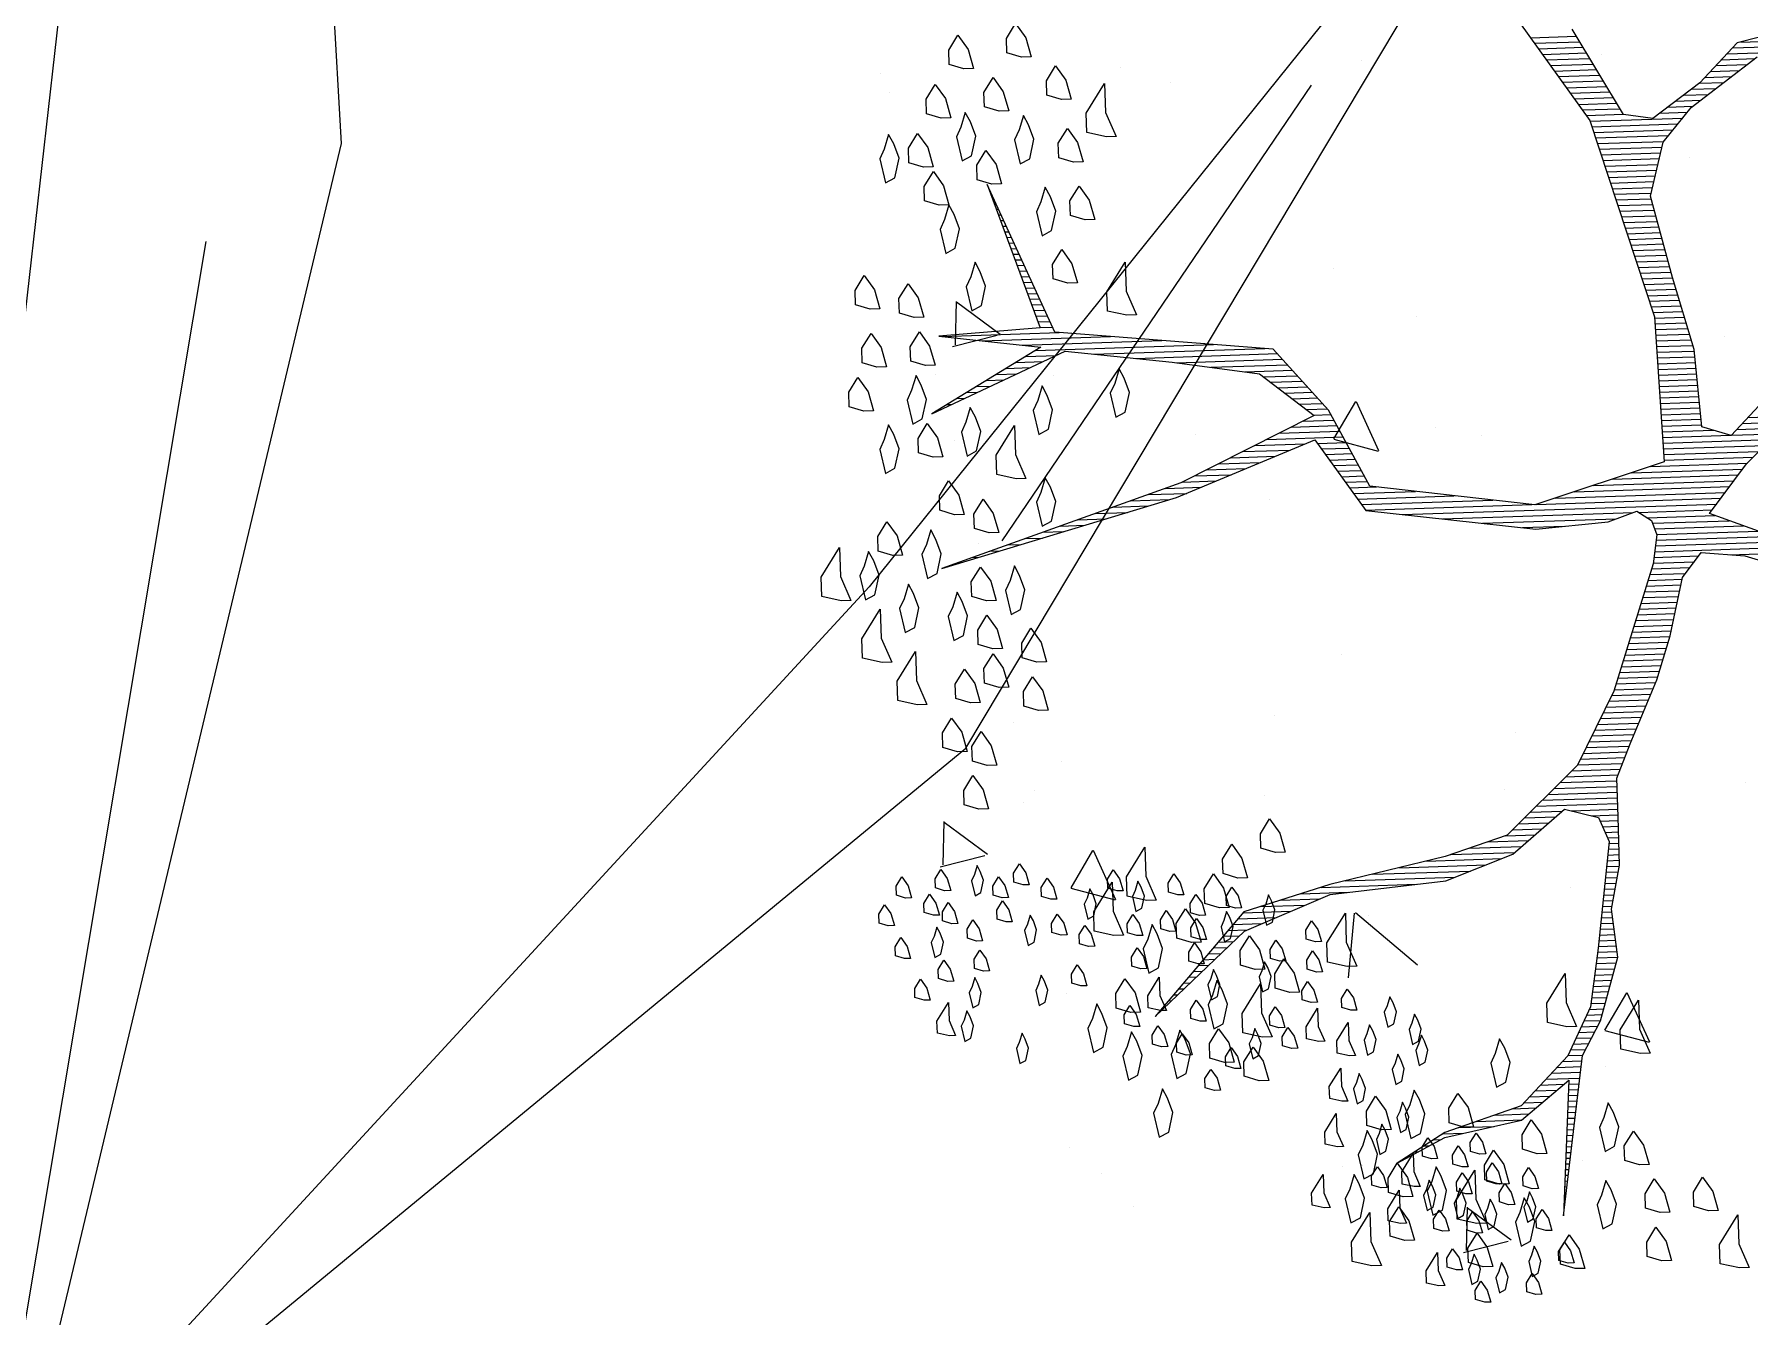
# Model space of a CAD drawing. Header units: millimetres. Extents: x 111 to 1506, y 14 to 566.
# Drawn here: x 209.143 to 211.242, y 109.328 to 110.896 of the extents above; entities that cross this region are included whole.
import ezdxf

# ---------------------------------------------------------------- set-up
doc = ezdxf.new("R2010")
doc.units = ezdxf.units.MM
doc.layers.add('ARBOLES', color=78, linetype='Continuous', lineweight=5)
doc.layers.add('Trees', color=82, linetype='Continuous', lineweight=0)

# ---------------------------------------------------------------- blocks, each defined once
blk = doc.blocks.new('0Q62D')
at = {"color": 0, "linetype": 'ByBlock'}
for p, q in [((0.02, 0.01), (0.12, -0.52)), ((0.33, -0.36), (0.02, 0.01)), ((0.05, -0.01), (0.37, -0.3)), ((0.02, -0.06), (0.07, -0.48)), ((0.37, -0.3), (0.6, -0.73)), ((0.6, -0.73), (0.33, -0.36)), ((0.49, -0.56), (0.38, -0.38)), ((0.05, -1.18), (0, -0.42)), ((0.12, -0.52), (0.05, -1.18))]:
    blk.add_line(p, q, dxfattribs=at)
blk = doc.blocks.new('*E434321')
at = {"layer": 'Trees', "linetype": 'ByBlock', "xscale": -0.3276657665147431, "yscale": 0.3276657665147695, "zscale": 0.3276657665147513, "rotation": 77.65882791872079}
blk.add_blockref('0Q62D', (0.57083, -0.51709), dxfattribs=at)
blk = doc.blocks.new('*X16')
at = {"color": 0}
for p, q in [((17.4943, 17.34), (17.5751, 17.34)), ((17.501, 17.33), (17.5807, 17.33)), ((17.5076, 17.32), (17.5862, 17.32)), ((17.8637, 17.32), (18.0288, 17.32)), ((17.5143, 17.31), (17.5918, 17.31)), ((17.521, 17.3), (17.5973, 17.3)), ((17.5276, 17.29), (17.6029, 17.29)), ((17.8287, 17.29), (17.887, 17.29)), ((17.8387, 17.3), (17.9283, 17.3)), ((17.8487, 17.31), (17.9816, 17.31)), ((17.5343, 17.28), (17.6084, 17.28)), ((17.541, 17.27), (17.614, 17.27)), ((17.5476, 17.26), (17.6195, 17.26)), ((17.7987, 17.26), (17.845, 17.26)), ((17.8087, 17.27), (17.859, 17.27)), ((17.8187, 17.28), (17.873, 17.28)), ((17.5543, 17.25), (17.6251, 17.25)), ((17.561, 17.24), (17.6307, 17.24)), ((17.5676, 17.23), (17.6362, 17.23)), ((17.7599, 17.23), (17.803, 17.23)), ((17.7741, 17.24), (17.817, 17.24)), ((17.7884, 17.25), (17.831, 17.25)), ((17.5743, 17.22), (17.6418, 17.22)), ((17.581, 17.21), (17.6473, 17.21)), ((17.5876, 17.2), (17.6529, 17.2)), ((17.717, 17.2), (17.7653, 17.2)), ((17.7313, 17.21), (17.775, 17.21)), ((17.7456, 17.22), (17.789, 17.22)), ((17.5939, 17.19), (17.7568, 17.19)), ((17.5968, 17.18), (17.7482, 17.18)), ((17.5998, 17.17), (17.7396, 17.17)), ((17.6027, 17.16), (17.731, 17.16)), ((17.6056, 17.15), (17.7225, 17.15)), ((17.6085, 17.14), (17.7189, 17.14)), ((17.6115, 17.13), (17.7161, 17.13)), ((16.5321, 17.11), (16.5325, 17.11)), ((16.5355, 17.1), (16.5367, 17.1)), ((17.6144, 17.12), (17.7134, 17.12)), ((17.6173, 17.11), (17.7107, 17.11)), ((17.6203, 17.1), (17.7079, 17.1)), ((16.5388, 17.09), (16.5409, 17.09)), ((16.5421, 17.08), (16.5451, 17.08)), ((16.5454, 17.07), (16.5493, 17.07)), ((17.6232, 17.09), (17.7052, 17.09)), ((17.6261, 17.08), (17.7025, 17.08)), ((17.629, 17.07), (17.6998, 17.07)), ((16.5488, 17.06), (16.5535, 17.06)), ((16.5521, 17.05), (16.5577, 17.05)), ((16.5554, 17.04), (16.5619, 17.04)), ((17.632, 17.06), (17.697, 17.06)), ((17.6349, 17.05), (17.6968, 17.05)), ((17.6378, 17.04), (17.6992, 17.04)), ((16.5588, 17.03), (16.566, 17.03)), ((16.5621, 17.02), (16.5702, 17.02)), ((16.5654, 17.01), (16.5744, 17.01)), ((17.6407, 17.03), (17.7015, 17.03)), ((17.6437, 17.02), (17.7039, 17.02)), ((17.6466, 17.01), (17.7062, 17.01)), ((16.5688, 17), (16.5786, 17)), ((16.5721, 16.99), (16.5828, 16.99)), ((16.5754, 16.98), (16.587, 16.98)), ((17.6495, 17), (17.7086, 17)), ((17.6524, 16.99), (17.7109, 16.99)), ((17.6554, 16.98), (17.7133, 16.98)), ((16.5788, 16.97), (16.5912, 16.97)), ((16.5821, 16.96), (16.5954, 16.96)), ((16.5854, 16.95), (16.5996, 16.95)), ((17.6583, 16.97), (17.7156, 16.97)), ((17.6612, 16.96), (17.718, 16.96)), ((17.6642, 16.95), (17.7204, 16.95)), ((16.5888, 16.94), (16.6038, 16.94)), ((16.5921, 16.93), (16.608, 16.93)), ((16.5954, 16.92), (16.6122, 16.92)), ((17.6671, 16.94), (17.7227, 16.94)), ((17.67, 16.93), (17.7251, 16.93)), ((17.6729, 16.92), (17.7274, 16.92)), ((16.5988, 16.91), (16.6164, 16.91)), ((16.6021, 16.9), (16.6206, 16.9)), ((16.6054, 16.89), (16.6248, 16.89)), ((17.6759, 16.91), (17.7298, 16.91)), ((17.6788, 16.9), (17.7324, 16.9)), ((17.6817, 16.89), (17.7351, 16.89)), ((16.6088, 16.88), (16.629, 16.88)), ((16.6121, 16.87), (16.6331, 16.87)), ((16.6154, 16.86), (16.6373, 16.86)), ((17.6846, 16.88), (17.7378, 16.88)), ((17.6876, 16.87), (17.7404, 16.87)), ((17.6905, 16.86), (17.7431, 16.86)), ((16.443, 16.85), (16.6488, 16.85)), ((16.513, 16.84), (16.7388, 16.84)), ((16.583, 16.83), (16.8288, 16.83)), ((17.6934, 16.85), (17.7458, 16.85)), ((17.6957, 16.84), (17.7484, 16.84)), ((17.6961, 16.83), (17.7511, 16.83)), ((16.5708, 16.8), (16.6189, 16.8)), ((16.5885, 16.81), (16.6422, 16.81)), ((16.6062, 16.82), (16.9188, 16.82)), ((16.7083, 16.81), (17.0088, 16.81)), ((16.7816, 16.8), (17.0309, 16.8)), ((17.6964, 16.82), (17.7538, 16.82)), ((17.6967, 16.81), (17.7564, 16.81)), ((17.6971, 16.8), (17.7591, 16.8)), ((16.5178, 16.77), (16.5489, 16.77)), ((16.5355, 16.78), (16.5722, 16.78)), ((16.5531, 16.79), (16.5956, 16.79)), ((16.8532, 16.79), (17.0394, 16.79)), ((16.9132, 16.78), (17.0478, 16.78)), ((16.9732, 16.77), (17.0563, 16.77)), ((17.6974, 16.79), (17.7618, 16.79)), ((17.6977, 16.78), (17.7639, 16.78)), ((17.6981, 16.77), (17.7645, 16.77)), ((16.4647, 16.74), (16.4789, 16.74)), ((16.4824, 16.75), (16.5022, 16.75)), ((16.5001, 16.76), (16.5256, 16.76)), ((17.0054, 16.76), (17.0647, 16.76)), ((17.0177, 16.75), (17.0732, 16.75)), ((17.0299, 16.74), (17.0817, 16.74)), ((17.6984, 16.76), (17.7651, 16.76)), ((17.6987, 16.75), (17.7657, 16.75)), ((17.6991, 16.74), (17.7664, 16.74)), ((16.4293, 16.72), (16.4322, 16.72)), ((16.447, 16.73), (16.4556, 16.73)), ((17.0421, 16.73), (17.0901, 16.73)), ((17.0543, 16.72), (17.0986, 16.72)), ((17.0665, 16.71), (17.1071, 16.71)), ((17.6994, 16.73), (17.767, 16.73)), ((17.6997, 16.72), (17.7676, 16.72)), ((17.7001, 16.71), (17.7682, 16.71)), ((17.0719, 16.68), (17.1263, 16.68)), ((17.0788, 16.7), (17.1155, 16.7)), ((17.091, 16.69), (17.1213, 16.69)), ((17.7004, 16.7), (17.7689, 16.7)), ((17.7007, 16.69), (17.7695, 16.69)), ((17.7011, 16.68), (17.7701, 16.68)), ((17.0073, 16.65), (17.1413, 16.65)), ((17.0288, 16.66), (17.1363, 16.66)), ((17.0504, 16.67), (17.1313, 16.67)), ((17.7014, 16.67), (17.7707, 16.67)), ((17.7017, 16.66), (17.7714, 16.66)), ((17.7021, 16.65), (17.772, 16.65)), ((17.8435, 16.65), (17.924, 16.65)), ((17.8535, 16.66), (17.9345, 16.66)), ((16.9427, 16.62), (17.0214, 16.62)), ((16.9642, 16.63), (17.0477, 16.63)), ((16.9858, 16.64), (17.0741, 16.64)), ((17.0964, 16.64), (17.1463, 16.64)), ((17.1031, 16.63), (17.1513, 16.63)), ((17.1097, 16.62), (17.1563, 16.62)), ((17.7024, 16.64), (17.7924, 16.64)), ((17.7027, 16.63), (17.8224, 16.63)), ((17.7031, 16.62), (17.8923, 16.62)), ((17.8235, 16.63), (17.9029, 16.63)), ((17.8335, 16.64), (17.9134, 16.64)), ((16.8781, 16.59), (16.9423, 16.59)), ((16.8996, 16.6), (16.9686, 16.6)), ((16.9211, 16.61), (16.995, 16.61)), ((17.1164, 16.61), (17.1613, 16.61)), ((17.1231, 16.6), (17.1663, 16.6)), ((17.1297, 16.59), (17.1713, 16.59)), ((17.7034, 16.61), (17.8818, 16.61)), ((17.7037, 16.6), (17.8712, 16.6)), ((17.7041, 16.59), (17.8606, 16.59)), ((16.7953, 16.56), (16.8632, 16.56)), ((16.8265, 16.57), (16.8895, 16.57)), ((16.8565, 16.58), (16.9159, 16.58)), ((17.1364, 16.58), (17.1763, 16.58)), ((17.1431, 16.57), (17.1813, 16.57)), ((17.1497, 16.56), (17.1971, 16.56)), ((17.6123, 16.56), (17.8338, 16.56)), ((17.646, 16.57), (17.8418, 16.57)), ((17.6798, 16.58), (17.8501, 16.58)), ((16.7015, 16.53), (16.7578, 16.53)), ((16.7328, 16.54), (16.7955, 16.54)), ((16.764, 16.55), (16.8332, 16.55)), ((17.1564, 16.55), (17.2651, 16.55)), ((17.163, 16.54), (17.3331, 16.54)), ((17.1697, 16.53), (17.401, 16.53)), ((17.511, 16.53), (17.8098, 16.53)), ((17.5448, 16.54), (17.8178, 16.54)), ((17.5785, 16.55), (17.8258, 16.55)), ((16.6078, 16.5), (16.6447, 16.5)), ((16.639, 16.51), (16.6824, 16.51)), ((16.6703, 16.52), (16.7201, 16.52)), ((17.1764, 16.52), (17.469, 16.52)), ((17.2412, 16.51), (17.7938, 16.51)), ((17.3112, 16.5), (17.6466, 16.5)), ((17.4773, 16.52), (17.8018, 16.52)), ((17.6564, 16.5), (17.7858, 16.5)), ((16.514, 16.47), (16.5317, 16.47)), ((16.5453, 16.48), (16.5693, 16.48)), ((16.5765, 16.49), (16.607, 16.49)), ((17.3812, 16.49), (17.6166, 16.49)), ((17.4512, 16.48), (17.5245, 16.48)), ((17.6714, 16.49), (17.7899, 16.49)), ((17.6804, 16.48), (17.8149, 16.48)), ((17.6837, 16.47), (17.8399, 16.47)), ((16.4515, 16.45), (16.4563, 16.45)), ((16.4828, 16.46), (16.494, 16.46)), ((17.6839, 16.44), (17.9326, 16.44)), ((17.6855, 16.45), (17.8986, 16.45)), ((17.687, 16.46), (17.8649, 16.46)), ((17.6789, 16.41), (17.7512, 16.41)), ((17.6805, 16.42), (17.7592, 16.42)), ((17.6822, 16.43), (17.9666, 16.43)), ((17.8145, 16.42), (18.0006, 16.42)), ((17.6687, 16.38), (17.7289, 16.38)), ((17.6722, 16.39), (17.7352, 16.39)), ((17.6757, 16.4), (17.7432, 16.4)), ((17.6584, 16.35), (17.7214, 16.35)), ((17.6618, 16.36), (17.7239, 16.36)), ((17.6653, 16.37), (17.7264, 16.37)), ((17.648, 16.32), (17.7139, 16.32)), ((17.6514, 16.33), (17.7164, 16.33)), ((17.6549, 16.34), (17.7189, 16.34)), ((17.6376, 16.29), (17.7064, 16.29)), ((17.6411, 16.3), (17.7089, 16.3)), ((17.6445, 16.31), (17.7114, 16.31)), ((17.6272, 16.26), (17.6971, 16.26)), ((17.6307, 16.27), (17.7005, 16.27)), ((17.6341, 16.28), (17.7038, 16.28)), ((17.6168, 16.23), (17.6871, 16.23)), ((17.6203, 16.24), (17.6905, 16.24)), ((17.6237, 16.25), (17.6938, 16.25)), ((17.6064, 16.2), (17.6766, 16.2)), ((17.6099, 16.21), (17.6805, 16.21)), ((17.6134, 16.22), (17.6838, 16.22)), ((17.5928, 16.17), (17.6627, 16.17)), ((17.5981, 16.18), (17.6673, 16.18)), ((17.603, 16.19), (17.6719, 16.19)), ((17.5768, 16.14), (17.6489, 16.14)), ((17.5821, 16.15), (17.6535, 16.15)), ((17.5874, 16.16), (17.6581, 16.16)), ((17.5608, 16.11), (17.635, 16.11)), ((17.5661, 16.12), (17.6396, 16.12)), ((17.5714, 16.13), (17.6443, 16.13)), ((17.5448, 16.08), (17.6216, 16.08)), ((17.5501, 16.09), (17.6259, 16.09)), ((17.5554, 16.1), (17.6304, 16.1)), ((17.5234, 16.05), (17.6088, 16.05)), ((17.5341, 16.06), (17.6131, 16.06)), ((17.5394, 16.07), (17.6174, 16.07)), ((17.4913, 16.02), (17.6021, 16.02)), ((17.502, 16.03), (17.6021, 16.03)), ((17.5127, 16.04), (17.6045, 16.04)), ((17.4591, 15.99), (17.6021, 15.99)), ((17.4698, 16), (17.6021, 16)), ((17.4806, 16.01), (17.6021, 16.01)), ((17.427, 15.96), (17.4799, 15.96)), ((17.4377, 15.97), (17.4922, 15.97)), ((17.4484, 15.98), (17.5044, 15.98)), ((17.5206, 15.98), (17.6021, 15.98)), ((17.5556, 15.97), (17.6021, 15.97)), ((17.5707, 15.96), (17.6021, 15.96)), ((17.3711, 15.93), (17.4433, 15.93)), ((17.4036, 15.94), (17.4555, 15.94)), ((17.4163, 15.95), (17.4677, 15.95)), ((17.5747, 15.95), (17.6021, 15.95)), ((17.5787, 15.94), (17.6021, 15.94)), ((17.5827, 15.93), (17.6021, 15.93)), ((17.2629, 15.9), (17.3957, 15.9)), ((17.3061, 15.91), (17.4188, 15.91)), ((17.3386, 15.92), (17.431, 15.92)), ((17.5819, 15.9), (17.6021, 15.9)), ((17.5832, 15.91), (17.6021, 15.91)), ((17.5846, 15.92), (17.6021, 15.92)), ((17.1189, 15.87), (17.3117, 15.87)), ((17.1669, 15.88), (17.3397, 15.88)), ((17.2149, 15.89), (17.3677, 15.89)), ((17.5778, 15.87), (17.5996, 15.87)), ((17.5791, 15.88), (17.6018, 15.88)), ((17.5805, 15.89), (17.6021, 15.89)), ((17.0041, 15.84), (17.0729, 15.84)), ((17.0401, 15.85), (17.1235, 15.85)), ((17.0761, 15.86), (17.2435, 15.86)), ((17.5737, 15.84), (17.5929, 15.84)), ((17.575, 15.85), (17.5951, 15.85)), ((17.5764, 15.86), (17.5974, 15.86)), ((16.9281, 15.81), (16.9958, 15.81)), ((16.9371, 15.82), (17.0215, 15.82)), ((16.9681, 15.83), (17.0472, 15.83)), ((17.5696, 15.81), (17.5863, 15.81)), ((17.5709, 15.82), (17.5885, 15.82)), ((17.5723, 15.83), (17.5907, 15.83)), ((16.9009, 15.78), (16.9301, 15.78)), ((16.91, 15.79), (16.9444, 15.79)), ((16.919, 15.8), (16.9701, 15.8)), ((17.5655, 15.78), (17.5876, 15.78)), ((17.5669, 15.79), (17.5866, 15.79)), ((17.5682, 15.8), (17.5856, 15.8)), ((16.8738, 15.75), (16.8965, 15.75)), ((16.8829, 15.76), (16.9077, 15.76)), ((16.8919, 15.77), (16.9189, 15.77)), ((17.5614, 15.75), (17.5906, 15.75)), ((17.5628, 15.76), (17.5896, 15.76)), ((17.5641, 15.77), (17.5886, 15.77)), ((16.8467, 15.72), (16.863, 15.72)), ((16.8557, 15.73), (16.8742, 15.73)), ((16.8648, 15.74), (16.8853, 15.74)), ((17.5568, 15.72), (17.5936, 15.72)), ((17.5585, 15.73), (17.5926, 15.73)), ((17.56, 15.74), (17.5916, 15.74)), ((16.8195, 15.69), (16.8295, 15.69)), ((16.8286, 15.7), (16.8406, 15.7)), ((16.8376, 15.71), (16.8518, 15.71)), ((17.5518, 15.69), (17.5844, 15.69)), ((17.5535, 15.7), (17.5875, 15.7)), ((17.5551, 15.71), (17.5906, 15.71)), ((16.7924, 15.66), (16.7959, 15.66)), ((16.8014, 15.67), (16.8071, 15.67)), ((16.8105, 15.68), (16.8183, 15.68)), ((17.5468, 15.66), (17.5752, 15.66)), ((17.5485, 15.67), (17.5783, 15.67)), ((17.5501, 15.68), (17.5814, 15.68)), ((16.7833, 15.65), (16.7848, 15.65)), ((17.5402, 15.63), (17.566, 15.63)), ((17.5435, 15.64), (17.5691, 15.64)), ((17.5451, 15.65), (17.5721, 15.65)), ((17.5252, 15.6), (17.5543, 15.6)), ((17.5302, 15.61), (17.5598, 15.61)), ((17.5352, 15.62), (17.5629, 15.62)), ((17.5102, 15.57), (17.5372, 15.57)), ((17.5152, 15.58), (17.5429, 15.58)), ((17.5202, 15.59), (17.5486, 15.59)), ((17.4903, 15.54), (17.5241, 15.54)), ((17.5002, 15.55), (17.5257, 15.55)), ((17.5052, 15.56), (17.5315, 15.56)), ((17.4603, 15.51), (17.5196, 15.51)), ((17.4703, 15.52), (17.5211, 15.52)), ((17.4803, 15.53), (17.5226, 15.53)), ((17.4303, 15.48), (17.4661, 15.48)), ((17.4403, 15.49), (17.4786, 15.49)), ((17.4503, 15.5), (17.4911, 15.5)), ((17.4981, 15.48), (17.515, 15.48)), ((17.4988, 15.49), (17.5165, 15.49)), ((17.4996, 15.5), (17.5181, 15.5)), ((17.368, 15.45), (17.4286, 15.45)), ((17.4, 15.46), (17.4411, 15.46)), ((17.4203, 15.47), (17.4536, 15.47)), ((17.496, 15.45), (17.5105, 15.45)), ((17.4967, 15.46), (17.512, 15.46)), ((17.4974, 15.47), (17.5135, 15.47)), ((17.2754, 15.42), (17.3128, 15.42)), ((17.304, 15.43), (17.3661, 15.43)), ((17.336, 15.44), (17.4161, 15.44)), ((17.4938, 15.42), (17.5059, 15.42)), ((17.4946, 15.43), (17.5074, 15.43)), ((17.4953, 15.44), (17.509, 15.44)), ((17.2254, 15.39), (17.2317, 15.39)), ((17.242, 15.4), (17.2517, 15.4)), ((17.2587, 15.41), (17.2717, 15.41)), ((17.4917, 15.39), (17.5014, 15.39)), ((17.4924, 15.4), (17.5029, 15.4)), ((17.4931, 15.41), (17.5044, 15.41)), ((17.2087, 15.38), (17.2117, 15.38)), ((17.4896, 15.36), (17.4968, 15.36)), ((17.4903, 15.37), (17.4984, 15.37)), ((17.491, 15.38), (17.4999, 15.38)), ((17.4874, 15.33), (17.4923, 15.33)), ((17.4881, 15.34), (17.4938, 15.34)), ((17.4888, 15.35), (17.4953, 15.35)), ((17.4853, 15.3), (17.4877, 15.3)), ((17.486, 15.31), (17.4893, 15.31)), ((17.4867, 15.32), (17.4908, 15.32)), ((17.4831, 15.27), (17.4832, 15.27)), ((17.4838, 15.28), (17.4847, 15.28)), ((17.4846, 15.29), (17.4862, 15.29))]:
    blk.add_line(p, q, dxfattribs=at)
blk = doc.blocks.new('E1E')
at = {"layer": 'ARBOLES', "ltscale": 0.2}
for p, q in [((96.0598, 59.5667), (96.0598, 59.5667)), ((96.122, 59.5391), (96.122, 59.5391)), ((96.1796, 59.5223), (96.1796, 59.5223)), ((95.6009, 59.4784), (95.6009, 59.4784)), ((95.5845, 59.4467), (95.5298, 59.4067)), ((95.6045, 59.3832), (95.5819, 59.4428)), ((95.6038, 59.3838), (95.5266, 59.4035)), ((95.7975, 59.3971), (95.7975, 59.3971)), ((95.7699, 59.3841), (95.7699, 59.3841)), ((96.2691, 59.314), (96.2691, 59.314)), ((95.473, 59.2552), (95.473, 59.2552)), ((95.4361, 59.2211), (95.4361, 59.2211)), ((95.857, 59.2206), (95.857, 59.2206)), ((96.5118, 59.2106), (96.4571, 59.1706)), ((96.5318, 59.147), (96.5092, 59.2067)), ((96.3122, 59.1036), (96.2542, 59.1583)), ((96.3217, 59.1674), (96.2544, 59.159)), ((96.3128, 59.1041), (96.322, 59.1672)), ((96.5311, 59.1477), (96.4538, 59.1674)), ((95.9214, 59.0448), (95.8936, 59.1364)), ((95.4933, 59.1143), (95.4933, 59.1143)), ((95.5148, 59.066), (95.4476, 59.0575)), ((95.506, 59.0027), (95.5152, 59.0658)), ((95.92, 59.0432), (95.8063, 59.0804)), ((96.4334, 59.0761), (96.4334, 59.0761)), ((95.5054, 59.0022), (95.4473, 59.0568)), ((95.9008, 59.0394), (95.9008, 59.0394)), ((95.9924, 59.0443), (95.9924, 59.0443)), ((96.4248, 59.0542), (96.4248, 59.0542)), ((96.4042, 59.0005), (96.4042, 59.0005)), ((95.8256, 58.9566), (95.8256, 58.9566)), ((96.4916, 58.9742), (96.4916, 58.9742)), ((96.1089, 58.9342), (96.1089, 58.9342)), ((95.6403, 58.8897), (95.6403, 58.8897)), ((96.1395, 58.8197), (96.1395, 58.8197)), ((95.7844, 58.7923), (95.7844, 58.7923)), ((96.6386, 58.7496), (96.6386, 58.7496)), ((95.801, 58.7086), (95.801, 58.7086)), ((96.0816, 58.6988), (96.0816, 58.6988)), ((95.4599, 58.6504), (95.4599, 58.6504)), ((96.7277, 58.6218), (96.7277, 58.6218)), ((96.2657, 58.527), (96.2657, 58.527)), ((96.7897, 58.5418), (96.7897, 58.5418)), ((96.4032, 58.4799), (96.4032, 58.4799)), ((96.6289, 58.4788), (96.6289, 58.4788)), ((96.7825, 58.4946), (96.7278, 58.4546)), ((96.8025, 58.431), (96.78, 58.4907)), ((96.8019, 58.4317), (96.7246, 58.4514)), ((96.0502, 58.4349), (96.0502, 58.4349)), ((96.2019, 58.3461), (96.1439, 58.4008)), ((96.2114, 58.4099), (96.1441, 58.4015)), ((96.2025, 58.3466), (96.2117, 58.4097)), ((96.0788, 58.338), (96.0788, 58.338)), ((96.0113, 58.3231), (96.0113, 58.3231)), ((96.5104, 58.2531), (96.5104, 58.2531)), ((95.7543, 58.1961), (95.7543, 58.1961)), ((96.1659, 58.1962), (96.1659, 58.1962)), ((96.3063, 58.1771), (96.3063, 58.1771)), ((97.0096, 58.183), (97.0096, 58.183)), ((97.032, 58.1625), (97.032, 58.1625)), ((95.7346, 58.0534), (95.7346, 58.0534)), ((96.6306, 58.0145), (96.6306, 58.0145)), ((96.7075, 58.0206), (96.7075, 58.0206)), ((96.3831, 57.8787), (96.3831, 57.8787)), ((95.8816, 57.8288), (95.8816, 57.8288)), ((96.0586, 57.7367), (96.0586, 57.7367))]:
    blk.add_line(p, q, dxfattribs=at)
for points in [[(95.7024, 59.5158), (95.7313, 59.5209), (95.7429, 59.4949), (95.7343, 59.4442), (95.7169, 59.4833), (95.6894, 59.51)], [(95.5281, 59.503), (95.5421, 59.5044), (95.5475, 59.4922), (95.5448, 59.4764), (95.5313, 59.485), (95.52, 59.4994)], [(95.5999, 59.5058), (95.618, 59.509), (95.6252, 59.4927), (95.6198, 59.4611), (95.609, 59.4855), (95.5918, 59.5022)], [(95.4626, 59.4641), (95.4766, 59.4655), (95.482, 59.4533), (95.4793, 59.4375), (95.4658, 59.4461), (95.4545, 59.4605)], [(95.5259, 59.4533), (95.5263, 59.4633), (95.5132, 59.4818), (95.5069, 59.4741), (95.51, 59.456), (95.5195, 59.4456), (95.5272, 59.4393)], [(95.5679, 59.4574), (95.5683, 59.4674), (95.5552, 59.4859), (95.5489, 59.4782), (95.5521, 59.4601), (95.5615, 59.4497), (95.5692, 59.4434)], [(95.5846, 59.4746), (95.5986, 59.476), (95.604, 59.4638), (95.6013, 59.448), (95.5877, 59.4565), (95.5764, 59.471)], [(95.6714, 59.463), (95.6938, 59.4652), (95.7025, 59.4457), (95.6981, 59.4204), (95.6764, 59.4341), (95.6584, 59.4572)], [(95.7748, 59.4233), (95.7755, 59.4392), (95.7545, 59.4688), (95.7444, 59.4565), (95.7495, 59.4276), (95.7647, 59.411), (95.7769, 59.4009)], [(95.7992, 59.463), (95.8172, 59.4662), (95.8245, 59.4499), (95.8191, 59.4183), (95.8082, 59.4427), (95.791, 59.4594)], [(95.4902, 59.4131), (95.4906, 59.423), (95.4775, 59.4416), (95.4712, 59.4339), (95.4744, 59.4158), (95.4839, 59.4054), (95.4916, 59.3991)], [(95.5499, 59.4557), (95.5723, 59.4579), (95.581, 59.4384), (95.5767, 59.413), (95.555, 59.4268), (95.5369, 59.4499)], [(95.6867, 59.4421), (95.7048, 59.4453), (95.712, 59.4291), (95.7066, 59.3974), (95.6957, 59.4218), (95.6786, 59.4385)], [(96.0834, 59.4127), (96.0842, 59.4286), (96.0632, 59.4582), (96.0531, 59.4459), (96.0581, 59.417), (96.0733, 59.4004), (96.0856, 59.3903)], [(96.4055, 59.4359), (96.4235, 59.439), (96.4308, 59.4228), (96.4254, 59.3912), (96.4145, 59.4155), (96.3973, 59.4323)], [(95.5778, 59.4132), (95.5918, 59.4145), (95.5973, 59.4023), (95.5946, 59.3865), (95.581, 59.3951), (95.5697, 59.4095)], [(95.6244, 59.429), (95.6384, 59.4304), (95.6438, 59.4182), (95.6411, 59.4024), (95.6275, 59.4109), (95.6162, 59.4254)], [(95.6671, 59.3676), (95.6678, 59.3835), (95.6468, 59.4131), (95.6367, 59.4008), (95.6418, 59.3719), (95.657, 59.3553), (95.6693, 59.3452)], [(96.3065, 59.4064), (96.307, 59.4164), (96.2939, 59.4349), (96.2876, 59.4272), (96.2907, 59.4091), (96.3002, 59.3988), (96.3079, 59.3924)], [(96.3942, 59.4065), (96.3946, 59.4164), (96.3815, 59.435), (96.3752, 59.4273), (96.3784, 59.4092), (96.3879, 59.3988), (96.3956, 59.3925)], [(95.4235, 59.4072), (95.4459, 59.4093), (95.4545, 59.3898), (95.4502, 59.3645), (95.4285, 59.3782), (95.4104, 59.4014)], [(95.436, 59.4036), (95.45, 59.4049), (95.4554, 59.3927), (95.4527, 59.3769), (95.4392, 59.3855), (95.4279, 59.4)], [(95.5297, 59.361), (95.5305, 59.3769), (95.5095, 59.4065), (95.4994, 59.3942), (95.5044, 59.3653), (95.5196, 59.3487), (95.5319, 59.3386)], [(95.5761, 59.3734), (95.5765, 59.3833), (95.5634, 59.4019), (95.5571, 59.3942), (95.5602, 59.3761), (95.5697, 59.3657), (95.5774, 59.3594)], [(95.5825, 59.4), (95.6114, 59.4051), (95.623, 59.3791), (95.6143, 59.3285), (95.597, 59.3675), (95.5695, 59.3942)], [(95.6239, 59.3752), (95.6244, 59.3852), (95.6113, 59.4037), (95.605, 59.396), (95.6081, 59.3779), (95.6176, 59.3676), (95.6253, 59.3612)], [(95.67, 59.3811), (95.6705, 59.3911), (95.6574, 59.4096), (95.651, 59.4019), (95.6542, 59.3838), (95.6637, 59.3735), (95.6714, 59.3671)], [(95.6881, 59.3843), (95.7062, 59.3875), (95.7134, 59.3712), (95.708, 59.3396), (95.6971, 59.364), (95.68, 59.3807)], [(95.6974, 59.4045), (95.7198, 59.4066), (95.7285, 59.3871), (95.7242, 59.3618), (95.7025, 59.3755), (95.6844, 59.3987)], [(95.7328, 59.4042), (95.7468, 59.4056), (95.7522, 59.3934), (95.7495, 59.3776), (95.736, 59.3862), (95.7247, 59.4006)], [(95.7813, 59.3561), (95.782, 59.372), (95.761, 59.4016), (95.7509, 59.3893), (95.756, 59.3604), (95.7712, 59.3438), (95.7835, 59.3337)], [(96.1572, 59.352), (96.1579, 59.3679), (96.1369, 59.3975), (96.1268, 59.3852), (96.1319, 59.3563), (96.1471, 59.3397), (96.1594, 59.3296)], [(96.4597, 59.4016), (96.4737, 59.4029), (96.4791, 59.3907), (96.4764, 59.3749), (96.4629, 59.3835), (96.4516, 59.398)], [(95.4844, 59.3715), (95.4984, 59.3729), (95.5038, 59.3607), (95.5011, 59.3449), (95.4875, 59.3535), (95.4762, 59.3679)], [(95.5268, 59.3417), (95.5273, 59.3517), (95.5142, 59.3702), (95.5079, 59.3625), (95.511, 59.3444), (95.5205, 59.3341), (95.5282, 59.3277)], [(95.6136, 59.3657), (95.6276, 59.3671), (95.633, 59.3549), (95.6303, 59.3391), (95.6167, 59.3477), (95.6054, 59.3621)], [(95.815, 59.3727), (95.8331, 59.3758), (95.8404, 59.3596), (95.835, 59.328), (95.8241, 59.3523), (95.8069, 59.369)], [(96.0138, 59.3638), (96.0278, 59.3651), (96.0333, 59.3529), (96.0306, 59.3371), (96.017, 59.3457), (96.0057, 59.3601)], [(96.0922, 59.323), (96.0929, 59.3389), (96.0719, 59.3686), (96.0618, 59.3563), (96.0669, 59.3274), (96.0821, 59.3107), (96.0944, 59.3006)], [(96.2201, 59.3333), (96.2208, 59.3492), (96.1999, 59.3788), (96.1897, 59.3665), (96.1948, 59.3376), (96.21, 59.321), (96.2223, 59.3108)], [(96.4019, 59.3564), (96.4024, 59.3663), (96.3892, 59.3848), (96.3829, 59.3771), (96.3861, 59.3591), (96.3956, 59.3487), (96.4033, 59.3424)], [(96.438, 59.3627), (96.452, 59.3641), (96.4575, 59.3519), (96.4548, 59.3361), (96.4412, 59.3446), (96.4299, 59.3591)], [(95.3093, 59.3485), (95.3317, 59.3507), (95.3404, 59.3312), (95.3361, 59.3059), (95.3144, 59.3196), (95.2963, 59.3427)], [(95.4279, 59.2922), (95.4286, 59.3081), (95.4076, 59.3377), (95.3975, 59.3255), (95.4026, 59.2965), (95.4178, 59.2799), (95.4301, 59.2698)], [(95.5494, 59.3567), (95.5634, 59.358), (95.5689, 59.3458), (95.5662, 59.33), (95.5526, 59.3386), (95.5413, 59.353)], [(95.5731, 59.3335), (95.5955, 59.3357), (95.6042, 59.3162), (95.5999, 59.2909), (95.5782, 59.3046), (95.5601, 59.3277)], [(95.5783, 59.3355), (95.5923, 59.3368), (95.5978, 59.3246), (95.5951, 59.3088), (95.5815, 59.3174), (95.5702, 59.3318)], [(95.68, 59.3369), (95.694, 59.3382), (95.6994, 59.3261), (95.6967, 59.3102), (95.6832, 59.3188), (95.6719, 59.3333)], [(95.7654, 59.3311), (95.7658, 59.341), (95.7527, 59.3595), (95.7464, 59.3518), (95.7496, 59.3338), (95.7591, 59.3234), (95.7667, 59.3171)], [(96.1101, 59.3336), (96.1241, 59.3349), (96.1295, 59.3227), (96.1268, 59.3069), (96.1133, 59.3155), (96.1019, 59.3299)], [(96.3125, 59.3165), (96.3129, 59.3265), (96.2998, 59.345), (96.2935, 59.3373), (96.2967, 59.3192), (96.3062, 59.3089), (96.3138, 59.3025)], [(96.4815, 59.309), (96.4819, 59.3189), (96.4688, 59.3374), (96.4625, 59.3297), (96.4656, 59.3117), (96.4751, 59.3013), (96.4828, 59.295)], [(96.5094, 59.3555), (96.5234, 59.3569), (96.5289, 59.3447), (96.5262, 59.3289), (96.5126, 59.3375), (96.5013, 59.3519)], [(95.1994, 59.3152), (95.2283, 59.3203), (95.2399, 59.2943), (95.2313, 59.2436), (95.2139, 59.2827), (95.1864, 59.3094)], [(95.5259, 59.3219), (95.54, 59.3232), (95.5454, 59.311), (95.5427, 59.2952), (95.5291, 59.3038), (95.5178, 59.3182)], [(95.6339, 59.331), (95.6479, 59.3323), (95.6534, 59.3201), (95.6507, 59.3043), (95.6371, 59.3129), (95.6258, 59.3274)], [(95.7394, 59.2751), (95.7402, 59.291), (95.7192, 59.3206), (95.7091, 59.3083), (95.7141, 59.2794), (95.7293, 59.2628), (95.7416, 59.2527)], [(95.7496, 59.2899), (95.75, 59.2999), (95.7369, 59.3184), (95.7306, 59.3107), (95.7338, 59.2926), (95.7433, 59.2823), (95.751, 59.2759)], [(95.764, 59.325), (95.7864, 59.3272), (95.7951, 59.3077), (95.7908, 59.2824), (95.7691, 59.2961), (95.751, 59.3192)], [(95.8341, 59.3081), (95.8521, 59.3112), (95.8594, 59.295), (95.854, 59.2634), (95.8431, 59.2878), (95.8259, 59.3045)], [(95.9584, 59.3258), (95.9809, 59.328), (95.9895, 59.3085), (95.9852, 59.2832), (95.9635, 59.2969), (95.9454, 59.3201)], [(95.998, 59.3226), (96.0121, 59.324), (96.0175, 59.3118), (96.0148, 59.296), (96.0012, 59.3046), (95.9899, 59.319)], [(96.0156, 59.3201), (96.038, 59.3223), (96.0467, 59.3028), (96.0423, 59.2775), (96.0206, 59.2912), (96.0025, 59.3143)], [(96.0721, 59.3313), (96.0861, 59.3326), (96.0916, 59.3205), (96.0889, 59.3046), (96.0753, 59.3132), (96.064, 59.3277)], [(96.1593, 59.3214), (96.1733, 59.3228), (96.1788, 59.3106), (96.1761, 59.2948), (96.1625, 59.3033), (96.1512, 59.3178)], [(96.3947, 59.3288), (96.4087, 59.3302), (96.4141, 59.318), (96.4114, 59.3022), (96.3979, 59.3107), (96.3866, 59.3252)], [(96.5497, 59.3199), (96.5637, 59.3212), (96.5691, 59.309), (96.5664, 59.2932), (96.5528, 59.3018), (96.5415, 59.3162)], [(95.3382, 59.2835), (95.3606, 59.2857), (95.3693, 59.2662), (95.365, 59.2409), (95.3433, 59.2546), (95.3252, 59.2777)], [(95.6168, 59.3039), (95.6308, 59.3052), (95.6362, 59.293), (95.6335, 59.2772), (95.6199, 59.2858), (95.6086, 59.3002)], [(95.8246, 59.2746), (95.825, 59.2846), (95.8119, 59.3031), (95.8056, 59.2954), (95.8088, 59.2773), (95.8183, 59.267), (95.826, 59.2606)], [(95.9918, 59.2711), (95.9922, 59.2811), (95.9791, 59.2996), (95.9728, 59.2919), (95.9759, 59.2738), (95.9854, 59.2635), (95.9931, 59.2571)], [(96.1318, 59.2848), (96.1499, 59.288), (96.1571, 59.2717), (96.1517, 59.2401), (96.1408, 59.2645), (96.1237, 59.2812)], [(96.171, 59.3036), (96.1934, 59.3058), (96.2021, 59.2863), (96.1978, 59.261), (96.1761, 59.2747), (96.158, 59.2978)], [(96.2538, 59.2953), (96.2678, 59.2966), (96.2732, 59.2844), (96.2705, 59.2686), (96.2569, 59.2772), (96.2456, 59.2916)], [(96.4209, 59.2918), (96.4349, 59.2931), (96.4404, 59.2809), (96.4377, 59.2651), (96.4241, 59.2737), (96.4128, 59.2881)], [(95.5385, 59.2713), (95.5609, 59.2735), (95.5696, 59.254), (95.5653, 59.2287), (95.5436, 59.2424), (95.5255, 59.2655)], [(95.6534, 59.2758), (95.6758, 59.2779), (95.6845, 59.2584), (95.6802, 59.2331), (95.6585, 59.2468), (95.6404, 59.27)], [(95.9317, 59.2639), (95.9457, 59.2652), (95.9511, 59.253), (95.9484, 59.2372), (95.9349, 59.2458), (95.9236, 59.2602)], [(95.978, 59.2644), (96.0069, 59.2695), (96.0185, 59.2435), (96.0099, 59.1929), (95.9925, 59.2319), (95.965, 59.2586)], [(96.0691, 59.2348), (96.0698, 59.2507), (96.0488, 59.2804), (96.0387, 59.2681), (96.0438, 59.2392), (96.059, 59.2225), (96.0713, 59.2124)], [(96.0717, 59.2775), (96.0857, 59.2789), (96.0912, 59.2667), (96.0885, 59.2509), (96.0749, 59.2594), (96.0636, 59.2739)], [(96.3609, 59.2407), (96.3613, 59.2506), (96.3482, 59.2691), (96.3419, 59.2614), (96.3451, 59.2434), (96.3546, 59.233), (96.3622, 59.2267)], [(96.4643, 59.2819), (96.4783, 59.2832), (96.4837, 59.271), (96.481, 59.2552), (96.4675, 59.2638), (96.4562, 59.2782)], [(96.4941, 59.2805), (96.5081, 59.2819), (96.5136, 59.2697), (96.5109, 59.2539), (96.4973, 59.2625), (96.486, 59.2769)], [(96.5416, 59.2724), (96.5556, 59.2738), (96.561, 59.2616), (96.5583, 59.2458), (96.5447, 59.2544), (96.5334, 59.2688)], [(95.2732, 59.2545), (95.2956, 59.2567), (95.3043, 59.2372), (95.3, 59.2119), (95.2783, 59.2256), (95.2602, 59.2487)], [(95.7826, 59.2267), (95.7831, 59.2367), (95.77, 59.2552), (95.7636, 59.2475), (95.7668, 59.2294), (95.7763, 59.219), (95.784, 59.2127)], [(95.849, 59.2417), (95.8671, 59.2448), (95.8743, 59.2286), (95.8689, 59.197), (95.8581, 59.2213), (95.8409, 59.2381)], [(95.8987, 59.2394), (95.9168, 59.2426), (95.924, 59.2264), (95.9186, 59.1947), (95.9078, 59.2191), (95.8906, 59.2358)], [(95.9606, 59.2427), (95.9746, 59.244), (95.98, 59.2318), (95.9773, 59.216), (95.9638, 59.2246), (95.9525, 59.239)], [(96.0808, 59.2134), (96.0812, 59.2233), (96.0681, 59.2418), (96.0618, 59.2341), (96.065, 59.2161), (96.0745, 59.2057), (96.0822, 59.1994)], [(96.1884, 59.1944), (96.1891, 59.2103), (96.1681, 59.24), (96.158, 59.2277), (96.1631, 59.1988), (96.1783, 59.1821), (96.1906, 59.172)], [(96.1815, 59.2387), (96.1955, 59.2401), (96.201, 59.2279), (96.1983, 59.2121), (96.1847, 59.2207), (96.1734, 59.2351)], [(96.2651, 59.237), (96.2791, 59.2384), (96.2845, 59.2262), (96.2818, 59.2104), (96.2683, 59.2189), (96.257, 59.2334)], [(96.3089, 59.237), (96.3229, 59.2384), (96.3284, 59.2262), (96.3257, 59.2104), (96.3121, 59.219), (96.3008, 59.2334)], [(96.3911, 59.2493), (96.4051, 59.2506), (96.4106, 59.2385), (96.4079, 59.2226), (96.3943, 59.2312), (96.383, 59.2457)], [(96.4923, 59.2408), (96.5063, 59.2421), (96.5118, 59.2299), (96.5091, 59.2141), (96.4955, 59.2227), (96.4842, 59.2371)], [(95.3932, 59.23), (95.4156, 59.2322), (95.4243, 59.2127), (95.42, 59.1874), (95.3983, 59.2011), (95.3802, 59.2242)], [(95.4677, 59.1853), (95.4684, 59.2012), (95.4474, 59.2308), (95.4373, 59.2185), (95.4424, 59.1896), (95.4576, 59.173), (95.4699, 59.1629)], [(95.761, 59.1879), (95.7614, 59.1978), (95.7483, 59.2163), (95.742, 59.2086), (95.7452, 59.1906), (95.7546, 59.1802), (95.7623, 59.1738)], [(95.8373, 59.2024), (95.8377, 59.2123), (95.8246, 59.2308), (95.8183, 59.2231), (95.8215, 59.2051), (95.831, 59.1947), (95.8387, 59.1884)], [(96.2368, 59.2082), (96.2658, 59.2133), (96.2773, 59.1873), (96.2687, 59.1367), (96.2513, 59.1757), (96.2238, 59.2024)], [(96.4097, 59.2186), (96.4237, 59.2199), (96.4291, 59.2077), (96.4264, 59.1919), (96.4129, 59.2005), (96.4016, 59.215)], [(96.4607, 59.2023), (96.4612, 59.2123), (96.4481, 59.2308), (96.4418, 59.2231), (96.4449, 59.205), (96.4544, 59.1947), (96.4621, 59.1883)], [(95.6513, 59.1579), (95.652, 59.1738), (95.6311, 59.2034), (95.621, 59.1911), (95.626, 59.1622), (95.6412, 59.1456), (95.6535, 59.1355)], [(95.7818, 59.163), (95.7822, 59.173), (95.7691, 59.1915), (95.7628, 59.1838), (95.766, 59.1657), (95.7754, 59.1553), (95.7831, 59.149)], [(95.9304, 59.1902), (95.9444, 59.1916), (95.9498, 59.1794), (95.9471, 59.1636), (95.9336, 59.1722), (95.9222, 59.1866)], [(95.965, 59.1885), (95.9875, 59.1907), (95.9961, 59.1712), (95.9918, 59.1459), (95.9701, 59.1596), (95.952, 59.1827)], [(96.0153, 59.1745), (96.0158, 59.1844), (96.0027, 59.2029), (95.9963, 59.1952), (95.9995, 59.1772), (96.009, 59.1668), (96.0167, 59.1605)], [(96.1061, 59.2003), (96.1201, 59.2017), (96.1255, 59.1895), (96.1228, 59.1736), (96.1093, 59.1822), (96.098, 59.1967)], [(96.2055, 59.1958), (96.2195, 59.1972), (96.2249, 59.185), (96.2222, 59.1692), (96.2087, 59.1778), (96.1974, 59.1922)], [(96.2941, 59.172), (96.2945, 59.1819), (96.2814, 59.2004), (96.2751, 59.1927), (96.2783, 59.1747), (96.2877, 59.1643), (96.2954, 59.158)], [(96.3428, 59.1937), (96.3568, 59.195), (96.3623, 59.1828), (96.3596, 59.167), (96.346, 59.1756), (96.3347, 59.1901)], [(96.3885, 59.1896), (96.4025, 59.191), (96.4079, 59.1788), (96.4052, 59.163), (96.3916, 59.1716), (96.3803, 59.186)], [(95.8251, 59.1531), (95.8256, 59.163), (95.8125, 59.1816), (95.8062, 59.1739), (95.8093, 59.1558), (95.8188, 59.1454), (95.8265, 59.1391)], [(95.8721, 59.1789), (95.8861, 59.1803), (95.8915, 59.1681), (95.8888, 59.1522), (95.8753, 59.1608), (95.864, 59.1753)], [(96.0251, 59.1763), (96.0475, 59.1784), (96.0562, 59.1589), (96.0518, 59.1336), (96.0301, 59.1473), (96.012, 59.1705)], [(96.1165, 59.166), (96.1305, 59.1673), (96.136, 59.1551), (96.1333, 59.1393), (96.1197, 59.1479), (96.1084, 59.1623)], [(96.127, 59.1749), (96.1494, 59.1771), (96.1581, 59.1575), (96.1538, 59.1322), (96.1321, 59.146), (96.114, 59.1691)], [(96.1626, 59.1719), (96.1766, 59.1732), (96.182, 59.161), (96.1793, 59.1452), (96.1658, 59.1538), (96.1545, 59.1682)], [(96.2326, 59.1349), (96.2331, 59.1448), (96.22, 59.1633), (96.2137, 59.1556), (96.2168, 59.1376), (96.2263, 59.1272), (96.234, 59.1209)], [(95.9403, 59.146), (95.9544, 59.1473), (95.9598, 59.1351), (95.9571, 59.1193), (95.9435, 59.1279), (95.9322, 59.1423)], [(95.9964, 59.1514), (96.0104, 59.1528), (96.0158, 59.1406), (96.0131, 59.1248), (95.9995, 59.1334), (95.9882, 59.1478)], [(96.0949, 59.1271), (96.0953, 59.137), (96.0822, 59.1555), (96.0759, 59.1479), (96.0791, 59.1298), (96.0885, 59.1194), (96.0962, 59.1131)], [(96.131, 59.1334), (96.145, 59.1348), (96.1504, 59.1226), (96.1477, 59.1068), (96.1342, 59.1154), (96.1229, 59.1298)], [(96.2116, 59.1424), (96.2405, 59.1475), (96.2521, 59.1215), (96.2434, 59.0709), (96.2261, 59.1099), (96.1986, 59.1366)], [(96.257, 59.1457), (96.271, 59.1471), (96.2765, 59.1349), (96.2738, 59.1191), (96.2602, 59.1277), (96.2489, 59.1421)], [(95.9015, 59.1212), (95.9304, 59.1263), (95.942, 59.1003), (95.9333, 59.0497), (95.916, 59.0887), (95.8885, 59.1154)], [(96.047, 59.0814), (96.0475, 59.0914), (96.0343, 59.1099), (96.028, 59.1022), (96.0312, 59.0841), (96.0407, 59.0737), (96.0484, 59.0674)], [(96.1082, 59.112), (96.1306, 59.1142), (96.1393, 59.0946), (96.135, 59.0693), (96.1133, 59.0831), (96.0952, 59.1062)], [(96.1721, 59.1177), (96.1861, 59.119), (96.1916, 59.1068), (96.1889, 59.091), (96.1753, 59.0996), (96.164, 59.114)], [(96.4906, 59.1108), (96.5131, 59.113), (96.5217, 59.0935), (96.5174, 59.0682), (96.4957, 59.0819), (96.4776, 59.105)], [(95.4533, 59.0775), (95.4822, 59.0826), (95.4938, 59.0566), (95.4852, 59.006), (95.4678, 59.045), (95.4403, 59.0717)], [(95.5683, 59.082), (95.5972, 59.087), (95.6088, 59.061), (95.6001, 59.0104), (95.5827, 59.0494), (95.5553, 59.0762)], [(95.9584, 59.1053), (95.9725, 59.1067), (95.9779, 59.0945), (95.9752, 59.0787), (95.9616, 59.0872), (95.9503, 59.1017)], [(96.0858, 59.1036), (96.0999, 59.105), (96.1053, 59.0928), (96.1026, 59.077), (96.089, 59.0855), (96.0777, 59.1)], [(96.0996, 59.0614), (96.122, 59.0635), (96.1307, 59.044), (96.1264, 59.0187), (96.1047, 59.0324), (96.0866, 59.0556)], [(96.5037, 59.0465), (96.5261, 59.0486), (96.5348, 59.0291), (96.5305, 59.0038), (96.5088, 59.0176), (96.4907, 59.0407)], [(96.5514, 59.0443), (96.5738, 59.0465), (96.5825, 59.027), (96.5782, 59.0017), (96.5565, 59.0154), (96.5384, 59.0385)], [(96.062, 59.0057), (96.0845, 59.0079), (96.0931, 58.9883), (96.0888, 58.963), (96.0671, 58.9768), (96.049, 58.9999)], [(96.6324, 59.0025), (96.6613, 59.0075), (96.6729, 58.9815), (96.6643, 58.9309), (96.6469, 58.9699), (96.6194, 58.9967)], [(96.5609, 58.9706), (96.5833, 58.9728), (96.592, 58.9533), (96.5876, 58.928), (96.5659, 58.9417), (96.5479, 58.9648)], [(96.704, 58.9642), (96.7329, 58.9693), (96.7445, 58.9433), (96.7359, 58.8926), (96.7185, 58.9317), (96.691, 58.9584)], [(96.464, 58.9431), (96.4864, 58.9452), (96.4951, 58.9257), (96.4908, 58.9004), (96.4691, 58.9141), (96.451, 58.9373)], [(96.5305, 58.9337), (96.5529, 58.9359), (96.5616, 58.9164), (96.5573, 58.8911), (96.5356, 58.9048), (96.5175, 58.9279)], [(96.7091, 58.8652), (96.7098, 58.8811), (96.6889, 58.9107), (96.6787, 58.8984), (96.6838, 58.8695), (96.699, 58.8529), (96.7113, 58.8428)], [(96.7937, 58.9028), (96.8226, 58.9079), (96.8342, 58.8819), (96.8255, 58.8313), (96.8082, 58.8703), (96.7807, 58.897)], [(96.493, 58.878), (96.5154, 58.8802), (96.5241, 58.8607), (96.5198, 58.8354), (96.4981, 58.8491), (96.48, 58.8722)], [(96.5602, 58.8846), (96.5826, 58.8868), (96.5913, 58.8672), (96.587, 58.8419), (96.5653, 58.8557), (96.5472, 58.8788)], [(96.6383, 58.8492), (96.639, 58.8651), (96.618, 58.8947), (96.6079, 58.8824), (96.613, 58.8535), (96.6282, 58.8369), (96.6405, 58.8268)], [(96.7814, 58.8428), (96.7821, 58.8587), (96.7612, 58.8883), (96.7511, 58.876), (96.7561, 58.8471), (96.7713, 58.8305), (96.7836, 58.8204)], [(96.5747, 58.7819), (96.5754, 58.7978), (96.5545, 58.8275), (96.5443, 58.8152), (96.5494, 58.7863), (96.5646, 58.7696), (96.5769, 58.7595)], [(96.5957, 58.8224), (96.6181, 58.8246), (96.6268, 58.8051), (96.6224, 58.7798), (96.6007, 58.7935), (96.5827, 58.8166)], [(96.7085, 58.7791), (96.7092, 58.795), (96.6882, 58.8247), (96.6781, 58.8124), (96.6832, 58.7835), (96.6984, 58.7668), (96.7107, 58.7567)], [(96.7482, 58.8124), (96.7706, 58.8146), (96.7793, 58.7951), (96.775, 58.7698), (96.7533, 58.7835), (96.7352, 58.8066)], [(96.6297, 58.7285), (96.6521, 58.7307), (96.6608, 58.7111), (96.6565, 58.6858), (96.6348, 58.6996), (96.6167, 58.7227)], [(96.6868, 58.7227), (96.7092, 58.7249), (96.7179, 58.7054), (96.7136, 58.6801), (96.6919, 58.6938), (96.6738, 58.7169)], [(96.8242, 58.6592), (96.8249, 58.6751), (96.8039, 58.7047), (96.7938, 58.6924), (96.7989, 58.6635), (96.8141, 58.6469), (96.8264, 58.6368)], [(96.5813, 58.6446), (96.582, 58.6605), (96.5611, 58.6901), (96.551, 58.6778), (96.556, 58.6489), (96.5712, 58.6323), (96.5835, 58.6222)], [(96.7476, 58.6563), (96.77, 58.6585), (96.7787, 58.6389), (96.7744, 58.6136), (96.7527, 58.6274), (96.7346, 58.6505)], [(96.6225, 58.6396), (96.6515, 58.6446), (96.663, 58.6186), (96.6544, 58.568), (96.637, 58.607), (96.6095, 58.6338)], [(96.7223, 58.5905), (96.7231, 58.6064), (96.7021, 58.636), (96.692, 58.6237), (96.697, 58.5948), (96.7122, 58.5782), (96.7245, 58.5681)], [(96.8676, 58.6318), (96.89, 58.634), (96.8987, 58.6144), (96.8944, 58.5891), (96.8727, 58.6029), (96.8546, 58.626)], [(96.8142, 58.5768), (96.8149, 58.5927), (96.7939, 58.6223), (96.7838, 58.61), (96.7889, 58.5811), (96.804, 58.5645), (96.8163, 58.5544)], [(96.6364, 58.521), (96.6371, 58.5369), (96.6161, 58.5665), (96.606, 58.5542), (96.6111, 58.5253), (96.6263, 58.5087), (96.6385, 58.4986)], [(96.8742, 58.5645), (96.8966, 58.5667), (96.9053, 58.5472), (96.9009, 58.5219), (96.8792, 58.5356), (96.8612, 58.5588)], [(96.8091, 58.5356), (96.8315, 58.5378), (96.8402, 58.5183), (96.8359, 58.493), (96.8142, 58.5067), (96.7961, 58.5298)], [(96.541, 58.4552), (96.5417, 58.4711), (96.5207, 58.5007), (96.5106, 58.4884), (96.5157, 58.4595), (96.5309, 58.4429), (96.5432, 58.4328)], [(96.8511, 58.4763), (96.8735, 58.4785), (96.8822, 58.459), (96.8779, 58.4337), (96.8562, 58.4474), (96.8381, 58.4705)], [(96.9154, 58.4894), (96.9378, 58.4916), (96.9465, 58.4721), (96.9422, 58.4468), (96.9205, 58.4605), (96.9024, 58.4836)], [(96.7962, 58.3896), (96.7969, 58.4055), (96.7759, 58.4351), (96.7658, 58.4228), (96.7709, 58.3939), (96.7861, 58.3773), (96.7984, 58.3671)], [(96.562, 58.3554), (96.5909, 58.3605), (96.6025, 58.3345), (96.5939, 58.2839), (96.5765, 58.3229), (96.549, 58.3496)], [(96.8635, 58.326), (96.8642, 58.3419), (96.8432, 58.3715), (96.8331, 58.3592), (96.8382, 58.3303), (96.8534, 58.3137), (96.8657, 58.3036)], [(96.6603, 58.3446), (96.6828, 58.3468), (96.6914, 58.3273), (96.6871, 58.302), (96.6654, 58.3157), (96.6473, 58.3388)], [(96.8787, 58.3094), (96.9011, 58.3116), (96.9098, 58.292), (96.9055, 58.2667), (96.8838, 58.2805), (96.8657, 58.3036)], [(96.985, 58.2632), (96.9857, 58.2791), (96.9647, 58.3087), (96.9546, 58.2964), (96.9597, 58.2675), (96.9749, 58.2509), (96.9872, 58.2408)], [(96.7421, 58.2486), (96.7428, 58.2645), (96.7218, 58.2941), (96.7117, 58.2818), (96.7168, 58.2529), (96.732, 58.2363), (96.7443, 58.2261)], [(96.672, 58.2485), (96.6944, 58.2507), (96.7031, 58.2312), (96.6988, 58.2059), (96.6771, 58.2196), (96.659, 58.2427)], [(96.8187, 58.2515), (96.8411, 58.2537), (96.8498, 58.2342), (96.8455, 58.2089), (96.8238, 58.2226), (96.8057, 58.2457)], [(96.9214, 58.266), (96.9438, 58.2682), (96.9525, 58.2487), (96.9481, 58.2234), (96.9264, 58.2371), (96.9084, 58.2602)], [(96.8925, 58.1908), (96.8932, 58.2067), (96.8722, 58.2364), (96.8621, 58.2241), (96.8672, 58.1951), (96.8824, 58.1785), (96.8947, 58.1684)], [(96.8116, 58.1626), (96.8123, 58.1785), (96.7913, 58.2081), (96.7812, 58.1958), (96.7863, 58.1669), (96.8014, 58.1503), (96.8137, 58.1402)], [(96.7197, 58.1762), (96.7422, 58.1784), (96.7508, 58.1589), (96.7465, 58.1336), (96.7248, 58.1473), (96.7067, 58.1705)], [(96.9243, 58.1894), (96.9467, 58.1916), (96.9554, 58.1721), (96.9511, 58.1468), (96.9294, 58.1605), (96.9113, 58.1836)], [(96.8492, 58.1481), (96.8716, 58.1503), (96.8803, 58.1308), (96.8759, 58.1055), (96.8542, 58.1192), (96.8362, 58.1423)], [(96.6887, 58.1235), (96.7176, 58.1285), (96.7292, 58.1025), (96.7206, 58.0519), (96.7032, 58.0909), (96.6757, 58.1177)], [(96.7704, 58.0975), (96.7928, 58.0997), (96.8015, 58.0802), (96.7972, 58.0549), (96.7755, 58.0686), (96.7574, 58.0917)], [(96.9208, 58.1099), (96.9432, 58.1121), (96.9518, 58.0926), (96.9475, 58.0672), (96.9258, 58.081), (96.9077, 58.1041)], [(96.8485, 58.0621), (96.8709, 58.0643), (96.8796, 58.0448), (96.8753, 58.0195), (96.8536, 58.0332), (96.8355, 58.0563)]]:
    blk.add_lwpolyline(points, close=True, dxfattribs=at)
for points in [[(96.2553, 57.6966), (96.0383, 57.8338), (95.8415, 58.0658), (95.7481, 58.258), (95.9006, 58.3882), (96.1362, 58.4542), (96.2345, 58.3733), (96.3437, 58.3206), (96.6509, 58.4184), (96.8252, 58.2544), (96.6733, 58.4206), (96.807, 58.4879), (96.6617, 58.4466), (96.7737, 58.5977), (96.6263, 58.4386), (96.4745, 58.3944), (96.3488, 58.3618), (96.2512, 58.3884), (96.3956, 58.5541), (96.6745, 58.803), (96.3934, 58.5765), (96.2367, 58.421), (96.1282, 58.4896), (95.8861, 58.4207), (95.7914, 58.3708), (95.7582, 58.3404), (95.7329, 58.3447), (95.7177, 58.3613), (95.7068, 58.4033), (95.69, 58.5984), (95.6986, 58.7192), (95.7556, 58.8537), (95.8286, 58.9173), (95.9702, 59.0193), (96.0728, 59.104), (96.1356, 59.2956), (96.0612, 59.13), (95.9644, 59.0324), (95.8141, 58.9498), (95.7376, 58.8768), (95.6921, 58.7864), (95.6408, 58.7791), (95.6133, 58.8058), (95.5691, 58.9576), (95.5473, 59.0415), (95.5509, 59.121), (95.587, 59.215), (95.6765, 59.2938), (95.7242, 59.3618), (95.6736, 59.3003), (95.5783, 59.2345), (95.5364, 59.1535), (95.4683, 59.3414), (95.5314, 59.1123), (95.5256, 59.0552), (95.5373, 58.959), (95.5727, 58.8969), (95.5858, 58.8326), (95.6147, 58.7675), (95.6379, 58.7155), (95.6387, 58.6613), (95.6373, 58.5593), (95.6439, 58.4921), (95.6591, 58.4054), (95.6476, 58.3613), (95.5861, 58.3417), (95.4965, 58.333)], [(95.5811, 58.3005), (95.6577, 58.3035), (95.6347, 58.2152), (95.5632, 58.0431)], [(95.6102, 58.0251), (95.6715, 58.1849), (95.7164, 58.1893), (95.7692, 58.0881), (95.8387, 58.0021), (95.9139, 57.9032), (95.9263, 57.8229), (95.9075, 57.76), (95.8454, 57.6544)], [(95.8274, 57.6074), (95.8801, 57.6465), (95.909, 57.7217), (95.9538, 57.7962), (95.9957, 57.8071), (96.1128, 57.719)]]:
    blk.add_lwpolyline(points, dxfattribs=at)
at = {"layer": 'ARBOLES', "ltscale": 0.2, "xscale": 0.8372139817761642, "yscale": 0.8372139817761642, "zscale": 0.8372139817761642, "rotation": 204.0028523145856}
blk.add_blockref('*X16', (103.6395, 76.9735), dxfattribs=at)

msp = doc.modelspace()

# ---------------------------------------------------------------- block references
at = {"layer": 'ARBOLES', "color": 0, "xscale": 0.8310831642732954, "yscale": 0.8310831642732954, "zscale": 0.8310831642732954, "rotation": 157.9147716791316}
msp.add_blockref('E1E', (303.07736, 125.31923), dxfattribs=at)
at = {"layer": 'Trees', "xscale": 9.742862912486911, "yscale": 9.742862912486911, "zscale": 9.742862912486911, "rotation": 99.61477346508465}
msp.add_blockref('*E434321', (205.01947, 102.79797), dxfattribs=at)

doc.saveas('drawing.dxf')
